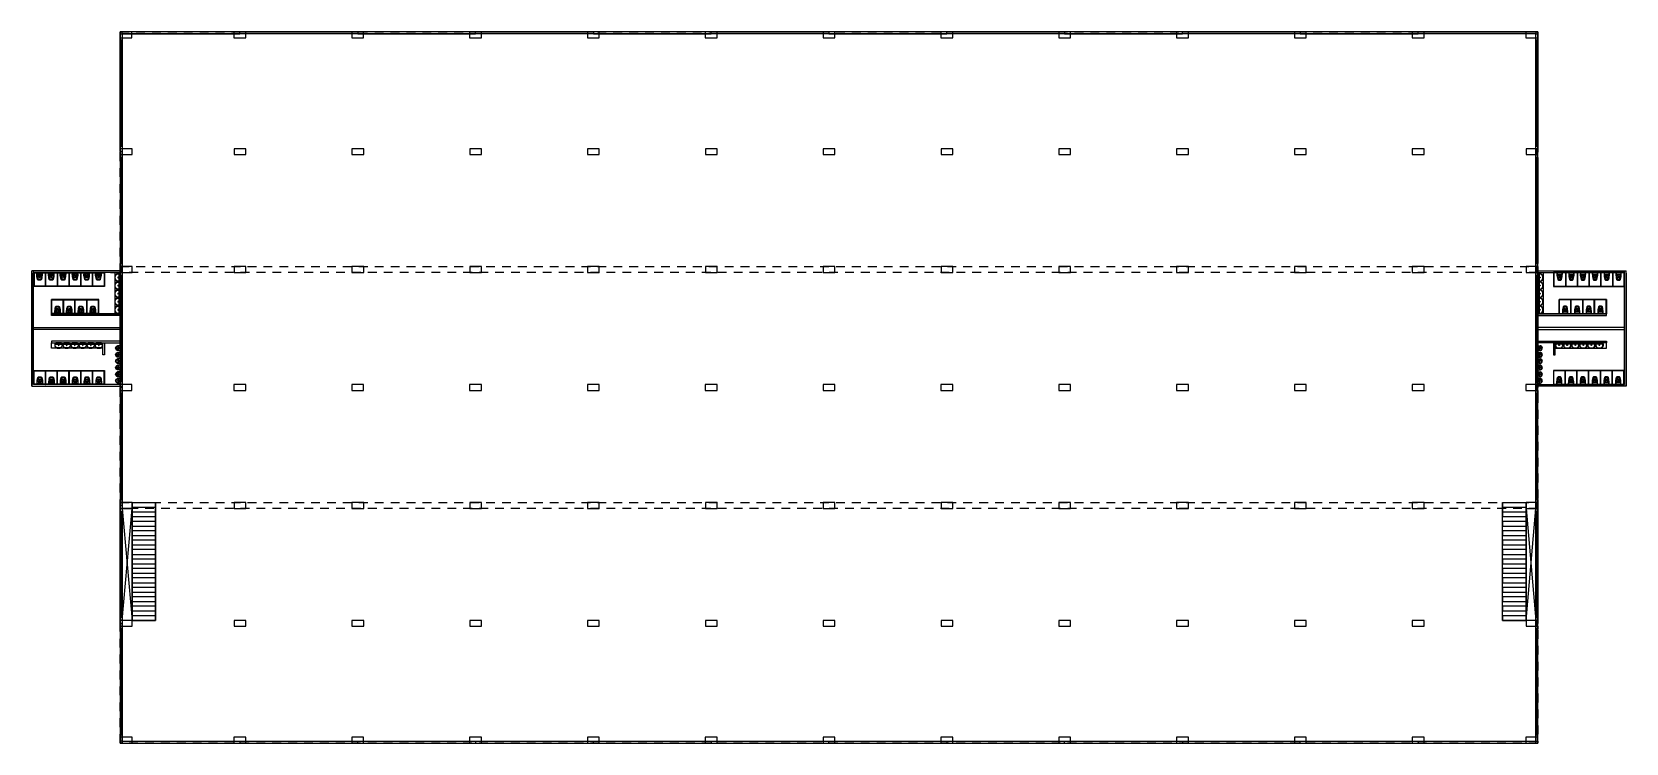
# Model space of a CAD drawing. Header units: millimetres. Extents: x 332 to 5606, y 276 to 1426.
# Drawn here: x 506.4 to 641.7, y 664.2 to 724.5 of the extents above; entities that cross this region are included whole.
import ezdxf

# ---------------------------------------------------------------- set-up
doc = ezdxf.new("R2010")
doc.units = ezdxf.units.MM
doc.linetypes.add('JIS_02_0.7', pattern=[1.35, 0.75, -0.6])

# ---------------------------------------------------------------- blocks, each defined once
blk = doc.blocks.new('vaso_cx_acoplada_1')
at = {"linetype": 'Continuous'}
for centre in [(-0.11, -0.24), (0.12, -0.24)]:
    blk.add_circle(centre, 0.008, dxfattribs=at)
for centre, radius, start, end in [((-0.11, -0.18), 0.11, 136.5326, 180), ((1.38, -0.2), 1.6, 179.59, 196.6011), ((-0.1, -0.18), 0.11, 136.5326, 164.4946), ((0, -0.21), 0.215, 163.9784, 171.5717), ((-0.2, -0.18), 0.008, 171.5717, 263.6349), ((0, -0.21), 0.215, 171.5717, 179.2851), ((0.01, 1.7), 1.9, 263.6349, 270), ((1.38, -0.2), 1.59, 180.5244, 196.1957), ((-0.25, -0.06), 0.07, 321.8555, 326.3665), ((-0.18, -0.11), 0.01, 95.7172, 146.3665), ((0.01, -1.99), 1.9, 90, 95.7172), ((-0.16, -0.12), 0.0225, 114.5237, 139.2949), ((-0.24, -0.06), 0.07, 321.8555, 326.3665), ((-0.08, -0.63), 0.08, 196.6011, 260.4041), ((-0.07, -0.36), 0.075, 120.5583, 184.2477), ((0.85, -0.29), 1, 184.2477, 200.2598), ((-0.07, -0.62), 0.08, 196.1957, 260.8899), ((-0.06, -0.38), 0.075, 116.109, 182.0289), ((0.66, -0.36), 0.8, 182.0289, 200.9188), ((0.01, -0.49), 0.225, 90, 120.5583), ((0.01, -0.52), 0.225, 90, 116.109), ((-0.06, -0.63), 0.026, 200.2598, 262.5367), ((0.01, -0.12), 0.586, 260.8899, 270), ((0.01, -0.12), 0.6, 260.4041, 270), ((-0.06, -0.63), 0.026, 200.9188, 262.8803), ((0.01, -0.12), 0.546, 262.5367, 270), ((0.03, -0.45), 0.0677, 144.0457, 163.2777), ((0.05, -0.45), 0.0893, 163.2777, 172.1219), ((-0.04, -0.44), 0.00416, 309.4719, 346.4901), ((-0.04, -0.45), 0.00501, 140.0137, 160.5298), ((0.02, -0.46), 0.0636, 167.7779, 198.8244), ((0.02, -0.46), 0.0664, 197.8884, 217.9267), ((0.01, -0.44), 0.0515, 119.7295, 144.0457), ((0.01, -0.47), 0.0536, 217.9267, 242.0063), ((0.01, -0.42), 0.0347, 90, 119.7295), ((0.01, -0.48), 0.0398, 242.0063, 270), ((0.01, -1.99), 1.9, 84.2828, 90), ((0.01, 1.7), 1.9, 270, 276.3651), ((0.01, -0.49), 0.225, 59.4417, 90), ((0.01, -0.52), 0.225, 63.891, 90), ((0.01, -0.42), 0.0347, 60.2705, 90), ((0.01, -0.48), 0.0398, 270, 297.9937), ((0.01, -0.12), 0.546, 270, 277.4633), ((0.01, -0.12), 0.586, 270, 279.1101), ((0.01, -0.12), 0.6, 270, 279.5959), ((0, -0.44), 0.0515, 35.9543, 60.2705), ((0, -0.47), 0.0536, 297.9937, 322.0733), ((-0.02, -0.45), 0.0677, 16.7223, 35.9543), ((-0.01, -0.46), 0.0664, 322.0733, 342.1116), ((-0.04, -0.45), 0.0893, 7.8781, 16.7223), ((0.06, -0.44), 0.00416, 193.5099, 230.5281), ((0.05, -0.45), 0.00501, 19.4702, 39.9863), ((-0.01, -0.46), 0.0636, 341.1756, 12.2221), ((0.07, -0.63), 0.026, 277.1197, 339.0812), ((0.07, -0.63), 0.026, 277.4633, 339.7402), ((-0.65, -0.36), 0.8, 339.0812, 357.9711), ((0.07, -0.38), 0.075, 357.9711, 63.891), ((-0.84, -0.29), 1, 339.7402, 355.7523), ((0.09, -0.62), 0.08, 279.1101, 343.8043), ((0.09, -0.63), 0.08, 279.5959, 343.3989), ((0.08, -0.36), 0.075, 355.7523, 59.4417), ((-1.36, -0.2), 1.59, 343.8043, 359.4756), ((-1.36, -0.2), 1.6, 343.3989, 0.41), ((0.17, -0.12), 0.0225, 40.7051, 65.4763), ((0.25, -0.06), 0.07, 213.6335, 218.1445), ((0.19, -0.11), 0.01, 33.6335, 84.2828), ((0.11, -0.18), 0.11, 15.5054, 43.4674), ((0.26, -0.06), 0.07, 213.6335, 218.1445), ((0.13, -0.18), 0.11, 0, 43.4674), ((0.01, -0.21), 0.215, 8.4283, 16.0216), ((0.22, -0.18), 0.008, 276.3651, 8.4283), ((0.01, -0.21), 0.215, 0.7149, 8.4283)]:
    blk.add_arc(centre, radius, start, end, dxfattribs=at)
blk = doc.blocks.new('mictorio')
for p, q in [((-0.21, 0), (0.21, 0)), ((-0.22, -0.01), (-0.2, -0.24)), ((-0.17, -0.19), (-0.16, -0.24)), ((-0.14, -0.16), (0.14, -0.16)), ((0.17, -0.19), (0.16, -0.24)), ((0.22, -0.01), (0.2, -0.24))]:
    blk.add_line(p, q)
for centre, radius in [((-0.03, -0.2), 0.0107), ((-0.03, -0.23), 0.0107), ((0, -0.07), 0.0286), ((0, -0.07), 0.0143), ((0, -0.18), 0.0107), ((0, -0.24), 0.0107), ((0.03, -0.2), 0.0107), ((0.03, -0.23), 0.0107)]:
    blk.add_circle(centre, radius)
for centre, radius, start, end in [((-0.21, -0.01), 0.00716, 90, 184.572), ((0.21, -0.01), 0.00716, 355.428, 90), ((-0.13, -0.23), 0.0737, 108.6318, 194.8504), ((0, -0.19), 0.209, 195.6529, 344.3471), ((-0.14, -0.19), 0.0286, 90, 187.7652), ((0, -0.18), 0.174, 198.6893, 341.3107), ((0.14, -0.19), 0.0286, 352.2348, 90), ((0.13, -0.23), 0.0737, 345.1496, 71.3682)]:
    blk.add_arc(centre, radius, start, end)
blk = doc.blocks.new('lavatorio_66x45')
blk.add_lwpolyline([(-0.28, -0.03, -0.247757), (-0.23, 0), (0, 0), (0.23, 0, -0.247757), (0.28, -0.03, -0.523187), (0.13, -0.44, -0.064231), (0, -0.45, -0.064231), (-0.13, -0.44, -0.523187)], format="xyb", close=True)
for points in [[(0.12, -0.41, 0.331039), (0.3, -0.19, 0.428943), (0.22, -0.11), (0, -0.11), (-0.22, -0.11, 0.428943), (-0.3, -0.19, 0.331039), (-0.12, -0.41)], [(-0.28, -0.05, -0.019603), (-0.27, -0.04, -0.247757), (-0.23, -0.01), (0.23, -0.01, -0.247757), (0.27, -0.04, -0.019603), (0.28, -0.05, -0.064281)]]:
    blk.add_lwpolyline(points, format="xyb")
for centre, radius in [((-0.07, -0.05), 0.0234), ((0, -0.19), 0.03), ((0, -0.05), 0.0234), ((0.07, -0.05), 0.0234)]:
    blk.add_circle(centre, radius)
for start, end in [(253.4907, 270), (270, 286.5093)]:
    blk.add_arc((0, 0.05), 0.477, start, end)

msp = doc.modelspace()

# ---------------------------------------------------------------- linework, layer by layer
for p, q in [((514.858, 724.511), (513.858, 724.511)), ((513.858, 724.511), (513.858, 724.011)), ((513.858, 724.011), (514.858, 724.011)), ((634.165, 724.511), (513.865, 724.511)), ((513.865, 724.511), (513.865, 664.211)), ((513.865, 714.361), (513.865, 724.361)), ((513.865, 724.361), (514.015, 724.361)), ((514.015, 724.361), (514.015, 724.511)), ((634.015, 724.361), (514.015, 724.361)), ((514.015, 724.361), (514.015, 664.361)), ((514.015, 724.361), (524.015, 724.361)), ((514.015, 724.011), (514.015, 723.811)), ((514.858, 724.011), (514.858, 724.511)), ((524.515, 724.511), (523.515, 724.511)), ((523.515, 724.511), (523.515, 724.011)), ((523.515, 724.011), (524.515, 724.011)), ((524.015, 724.361), (524.015, 724.511)), ((524.015, 724.511), (534.015, 724.511)), ((524.515, 724.011), (524.515, 724.511)), ((534.515, 724.511), (533.515, 724.511)), ((533.515, 724.511), (533.515, 724.011)), ((533.515, 724.011), (534.515, 724.011)), ((534.015, 724.511), (534.015, 724.361)), ((534.015, 724.361), (544.015, 724.361)), ((534.515, 724.011), (534.515, 724.511)), ((544.515, 724.511), (543.515, 724.511)), ((543.515, 724.511), (543.515, 724.011)), ((543.515, 724.011), (544.515, 724.011)), ((544.015, 724.361), (544.015, 724.511)), ((544.015, 724.511), (554.015, 724.511)), ((544.515, 724.011), (544.515, 724.511)), ((554.515, 724.511), (553.515, 724.511)), ((553.515, 724.511), (553.515, 724.011)), ((553.515, 724.011), (554.515, 724.011)), ((554.015, 724.511), (554.015, 724.361)), ((554.015, 724.361), (564.015, 724.361)), ((554.515, 724.011), (554.515, 724.511)), ((564.515, 724.511), (563.515, 724.511)), ((563.515, 724.511), (563.515, 724.011)), ((563.515, 724.011), (564.515, 724.011)), ((564.015, 724.361), (564.015, 724.511)), ((564.015, 724.511), (574.015, 724.511)), ((564.515, 724.011), (564.515, 724.511)), ((574.515, 724.511), (573.515, 724.511)), ((573.515, 724.511), (573.515, 724.011)), ((573.515, 724.011), (574.515, 724.011)), ((574.015, 724.511), (574.015, 724.361)), ((574.015, 724.361), (584.015, 724.361)), ((574.515, 724.011), (574.515, 724.511)), ((584.515, 724.511), (583.515, 724.511)), ((583.515, 724.511), (583.515, 724.011)), ((583.515, 724.011), (584.515, 724.011)), ((584.015, 724.361), (584.015, 724.511)), ((584.015, 724.511), (594.015, 724.511)), ((584.515, 724.011), (584.515, 724.511)), ((594.515, 724.511), (593.515, 724.511)), ((593.515, 724.511), (593.515, 724.011)), ((593.515, 724.011), (594.515, 724.011)), ((594.015, 724.511), (594.015, 724.361)), ((594.015, 724.361), (604.015, 724.361)), ((594.515, 724.011), (594.515, 724.511)), ((604.515, 724.511), (603.515, 724.511)), ((603.515, 724.511), (603.515, 724.011)), ((603.515, 724.011), (604.515, 724.011)), ((604.015, 724.361), (604.015, 724.511)), ((604.015, 724.511), (614.015, 724.511)), ((604.515, 724.011), (604.515, 724.511)), ((614.515, 724.511), (613.515, 724.511)), ((613.515, 724.511), (613.515, 724.011)), ((613.515, 724.011), (614.515, 724.011)), ((614.015, 724.511), (614.015, 724.361)), ((614.015, 724.361), (624.015, 724.361)), ((614.515, 724.011), (614.515, 724.511)), ((624.515, 724.511), (623.515, 724.511)), ((623.515, 724.511), (623.515, 724.011)), ((623.515, 724.011), (624.515, 724.011)), ((624.015, 724.361), (624.015, 724.511)), ((624.015, 724.511), (634.015, 724.511)), ((624.515, 724.011), (624.515, 724.511)), ((634.168, 724.511), (633.168, 724.511)), ((633.168, 724.511), (633.168, 724.011)), ((633.168, 724.011), (634.168, 724.011)), ((634.015, 724.511), (634.015, 724.361)), ((634.015, 664.361), (634.015, 724.361)), ((634.015, 724.361), (634.165, 724.361)), ((634.015, 724.011), (634.09, 724.011)), ((634.165, 664.211), (634.165, 724.511)), ((634.165, 724.511), (634.168, 724.511)), ((634.165, 724.361), (634.165, 714.361)), ((634.165, 714.361), (634.165, 724.361)), ((634.165, 724.361), (634.165, 714.361)), ((634.165, 724.361), (634.168, 724.361)), ((634.165, 724.011), (634.165, 723.811)), ((634.168, 724.011), (634.168, 724.511)), ((514.015, 723.811), (513.865, 723.811)), ((513.865, 723.811), (513.94, 723.811)), ((514.015, 723.811), (513.865, 723.811)), ((513.94, 723.811), (513.94, 714.811)), ((634.165, 723.811), (634.015, 723.811)), ((634.015, 723.811), (634.015, 714.811)), ((634.09, 723.811), (634.09, 714.811)), ((513.865, 714.811), (514.015, 714.811)), ((514.865, 714.611), (513.865, 714.611)), ((513.865, 714.611), (513.865, 714.111)), ((514.865, 714.111), (514.865, 714.611)), ((524.522, 714.611), (523.522, 714.611)), ((523.522, 714.611), (523.522, 714.111)), ((524.522, 714.111), (524.522, 714.611)), ((534.522, 714.611), (533.522, 714.611)), ((533.522, 714.611), (533.522, 714.111)), ((534.522, 714.111), (534.522, 714.611)), ((544.522, 714.611), (543.522, 714.611)), ((543.522, 714.611), (543.522, 714.111)), ((544.522, 714.111), (544.522, 714.611)), ((554.522, 714.611), (553.522, 714.611)), ((553.522, 714.611), (553.522, 714.111)), ((554.522, 714.111), (554.522, 714.611)), ((564.522, 714.611), (563.522, 714.611)), ((563.522, 714.611), (563.522, 714.111)), ((564.522, 714.111), (564.522, 714.611)), ((574.522, 714.611), (573.522, 714.611)), ((573.522, 714.611), (573.522, 714.111)), ((574.522, 714.111), (574.522, 714.611)), ((584.522, 714.611), (583.522, 714.611)), ((583.522, 714.611), (583.522, 714.111)), ((584.522, 714.111), (584.522, 714.611)), ((594.522, 714.611), (593.522, 714.611)), ((593.522, 714.611), (593.522, 714.111)), ((594.522, 714.111), (594.522, 714.611)), ((604.522, 714.611), (603.522, 714.611)), ((603.522, 714.611), (603.522, 714.111)), ((604.522, 714.111), (604.522, 714.611)), ((614.522, 714.611), (613.522, 714.611)), ((613.522, 714.611), (613.522, 714.111)), ((614.522, 714.111), (614.522, 714.611)), ((624.522, 714.611), (623.522, 714.611)), ((623.522, 714.611), (623.522, 714.111)), ((624.522, 714.111), (624.522, 714.611)), ((634.175, 714.611), (633.175, 714.611)), ((633.175, 714.611), (633.175, 714.111)), ((634.015, 714.811), (634.165, 714.811)), ((634.015, 714.611), (634.175, 714.611)), ((634.09, 714.611), (634.09, 714.111)), ((634.175, 714.111), (634.175, 714.611)), ((514.015, 714.361), (513.865, 714.361)), ((513.865, 714.111), (514.865, 714.111)), ((513.865, 713.861), (514.015, 713.861)), ((513.94, 713.861), (513.94, 704.861)), ((514.015, 704.361), (514.015, 714.361)), ((523.522, 714.111), (524.522, 714.111)), ((533.522, 714.111), (534.522, 714.111)), ((543.522, 714.111), (544.522, 714.111)), ((553.522, 714.111), (554.522, 714.111)), ((563.522, 714.111), (564.522, 714.111)), ((573.522, 714.111), (574.522, 714.111)), ((583.522, 714.111), (584.522, 714.111)), ((593.522, 714.111), (594.522, 714.111)), ((603.522, 714.111), (604.522, 714.111)), ((613.522, 714.111), (614.522, 714.111)), ((623.522, 714.111), (624.522, 714.111)), ((633.175, 714.111), (634.175, 714.111)), ((634.165, 714.361), (634.015, 714.361)), ((634.015, 714.361), (634.015, 704.361)), ((634.015, 714.111), (634.015, 713.861)), ((634.015, 714.111), (634.175, 714.111)), ((634.015, 713.861), (634.165, 713.861)), ((634.09, 713.861), (634.09, 704.861)), ((634.165, 713.861), (634.165, 704.861)), ((506.362, 703.661), (506.362, 703.261)), ((513.025, 704.111), (514.025, 704.111)), ((514.015, 704.861), (513.865, 704.861)), ((514.865, 704.611), (513.865, 704.611)), ((513.865, 704.611), (513.865, 704.111)), ((513.865, 694.361), (513.865, 704.361)), ((513.865, 704.361), (514.015, 704.361)), ((513.865, 704.111), (514.865, 704.111)), ((513.865, 704.111), (514.025, 704.111)), ((513.865, 703.861), (514.015, 703.861)), ((513.865, 703.861), (514.015, 703.861)), ((513.94, 703.861), (513.94, 694.861)), ((514.005, 704.111), (514.005, 704.611)), ((514.015, 704.461), (514.015, 703.961)), ((514.015, 704.461), (514.015, 703.961)), ((514.015, 704.461), (514.015, 703.961)), ((514.015, 704.461), (514.015, 703.961)), ((514.015, 703.861), (514.015, 694.861)), ((514.015, 703.861), (514.015, 694.861)), ((514.025, 704.111), (514.025, 704.611)), ((514.865, 704.111), (514.865, 704.611)), ((524.522, 704.611), (523.522, 704.611)), ((523.522, 704.611), (523.522, 704.111)), ((523.522, 704.111), (524.522, 704.111)), ((524.522, 704.111), (524.522, 704.611)), ((534.522, 704.611), (533.522, 704.611)), ((533.522, 704.611), (533.522, 704.111)), ((533.522, 704.111), (534.522, 704.111)), ((534.522, 704.111), (534.522, 704.611)), ((544.522, 704.611), (543.522, 704.611)), ((543.522, 704.611), (543.522, 704.111)), ((543.522, 704.111), (544.522, 704.111)), ((544.522, 704.111), (544.522, 704.611)), ((554.522, 704.611), (553.522, 704.611)), ((553.522, 704.611), (553.522, 704.111)), ((553.522, 704.111), (554.522, 704.111)), ((554.522, 704.111), (554.522, 704.611)), ((564.522, 704.611), (563.522, 704.611)), ((563.522, 704.611), (563.522, 704.111)), ((563.522, 704.111), (564.522, 704.111)), ((564.522, 704.111), (564.522, 704.611)), ((574.522, 704.611), (573.522, 704.611)), ((573.522, 704.611), (573.522, 704.111)), ((573.522, 704.111), (574.522, 704.111)), ((574.522, 704.111), (574.522, 704.611)), ((584.522, 704.611), (583.522, 704.611)), ((583.522, 704.611), (583.522, 704.111)), ((583.522, 704.111), (584.522, 704.111)), ((584.522, 704.111), (584.522, 704.611)), ((594.522, 704.611), (593.522, 704.611)), ((593.522, 704.611), (593.522, 704.111)), ((593.522, 704.111), (594.522, 704.111)), ((594.522, 704.111), (594.522, 704.611)), ((604.522, 704.611), (603.522, 704.611)), ((603.522, 704.611), (603.522, 704.111)), ((603.522, 704.111), (604.522, 704.111)), ((604.522, 704.111), (604.522, 704.611)), ((614.522, 704.611), (613.522, 704.611)), ((613.522, 704.611), (613.522, 704.111)), ((613.522, 704.111), (614.522, 704.111)), ((614.522, 704.111), (614.522, 704.611)), ((624.522, 704.611), (623.522, 704.611)), ((623.522, 704.611), (623.522, 704.111)), ((623.522, 704.111), (624.522, 704.111)), ((624.522, 704.111), (624.522, 704.611)), ((634.175, 704.611), (633.175, 704.611)), ((633.175, 704.611), (633.175, 704.111)), ((633.175, 704.111), (634.175, 704.111)), ((634.165, 704.861), (634.015, 704.861)), ((634.015, 704.861), (634.015, 704.611)), ((634.015, 704.611), (634.175, 704.611)), ((634.015, 704.361), (634.165, 704.361)), ((634.015, 704.111), (634.015, 703.861)), ((634.015, 704.111), (634.175, 704.111)), ((634.015, 703.861), (634.165, 703.861)), ((634.09, 704.611), (634.09, 704.111)), ((634.09, 703.861), (634.09, 694.861)), ((634.165, 704.461), (634.165, 703.961)), ((634.165, 704.461), (634.165, 703.961)), ((634.165, 704.361), (634.165, 694.361)), ((634.165, 703.861), (634.165, 694.861)), ((634.175, 704.111), (634.175, 704.611)), ((641.668, 703.661), (641.668, 703.261)), ((506.362, 702.861), (506.362, 702.461)), ((641.668, 702.861), (641.668, 702.461)), ((506.362, 702.061), (506.362, 701.661)), ((506.362, 701.261), (506.362, 700.861)), ((641.668, 702.061), (641.668, 701.661)), ((641.668, 701.261), (641.668, 700.861)), ((506.362, 700.461), (506.362, 700.061)), ((506.362, 699.661), (506.362, 699.261)), ((641.668, 700.461), (641.668, 700.061)), ((641.668, 699.661), (641.668, 699.261)), ((506.362, 698.861), (506.362, 698.461)), ((641.668, 698.861), (641.668, 698.461)), ((506.362, 698.061), (506.362, 697.661)), ((506.362, 697.261), (506.362, 696.861)), ((641.668, 698.061), (641.668, 697.661)), ((641.668, 697.261), (641.668, 696.861)), ((506.362, 696.461), (506.362, 696.061)), ((506.362, 695.661), (506.362, 695.261)), ((641.668, 696.461), (641.668, 696.061)), ((641.668, 695.661), (641.668, 695.261)), ((506.362, 694.861), (506.362, 694.461)), ((513.015, 694.461), (514.015, 694.461)), ((514.018, 694.611), (513.018, 694.611)), ((513.022, 694.461), (514.015, 694.461)), ((514.858, 694.611), (513.858, 694.611)), ((513.858, 694.611), (513.858, 694.111)), ((514.015, 694.861), (513.865, 694.861)), ((514.015, 694.861), (513.865, 694.861)), ((514.015, 694.361), (513.865, 694.361)), ((514.015, 684.361), (514.015, 694.361)), ((514.858, 694.111), (514.858, 694.611)), ((524.515, 694.611), (523.515, 694.611)), ((523.515, 694.611), (523.515, 694.111)), ((524.515, 694.111), (524.515, 694.611)), ((534.515, 694.611), (533.515, 694.611)), ((533.515, 694.611), (533.515, 694.111)), ((534.515, 694.111), (534.515, 694.611)), ((544.515, 694.611), (543.515, 694.611)), ((543.515, 694.611), (543.515, 694.111)), ((544.515, 694.111), (544.515, 694.611)), ((554.515, 694.611), (553.515, 694.611)), ((553.515, 694.611), (553.515, 694.111)), ((554.515, 694.111), (554.515, 694.611)), ((564.515, 694.611), (563.515, 694.611)), ((563.515, 694.611), (563.515, 694.111)), ((564.515, 694.111), (564.515, 694.611)), ((574.515, 694.611), (573.515, 694.611)), ((573.515, 694.611), (573.515, 694.111)), ((574.515, 694.111), (574.515, 694.611)), ((584.515, 694.611), (583.515, 694.611)), ((583.515, 694.611), (583.515, 694.111)), ((584.515, 694.111), (584.515, 694.611)), ((594.515, 694.611), (593.515, 694.611)), ((593.515, 694.611), (593.515, 694.111)), ((594.515, 694.111), (594.515, 694.611)), ((604.515, 694.611), (603.515, 694.611)), ((603.515, 694.611), (603.515, 694.111)), ((604.515, 694.111), (604.515, 694.611)), ((614.515, 694.611), (613.515, 694.611)), ((613.515, 694.611), (613.515, 694.111)), ((614.515, 694.111), (614.515, 694.611)), ((624.515, 694.611), (623.515, 694.611)), ((623.515, 694.611), (623.515, 694.111)), ((624.515, 694.111), (624.515, 694.611)), ((634.168, 694.611), (633.168, 694.611)), ((633.168, 694.611), (633.168, 694.111)), ((635.008, 694.461), (634.008, 694.461)), ((634.165, 694.861), (634.015, 694.861)), ((634.015, 694.861), (634.015, 694.611)), ((635.015, 694.461), (634.015, 694.461)), ((634.165, 694.361), (634.015, 694.361)), ((634.015, 694.361), (634.015, 684.361)), ((634.09, 694.611), (634.09, 694.111)), ((634.168, 694.111), (634.168, 694.611)), ((641.668, 694.861), (641.668, 694.461)), ((513.858, 694.111), (514.858, 694.111)), ((514.015, 693.861), (513.865, 693.861)), ((513.94, 693.861), (513.94, 684.861)), ((523.515, 694.111), (524.515, 694.111)), ((533.515, 694.111), (534.515, 694.111)), ((543.515, 694.111), (544.515, 694.111)), ((553.515, 694.111), (554.515, 694.111)), ((563.515, 694.111), (564.515, 694.111)), ((573.515, 694.111), (574.515, 694.111)), ((583.515, 694.111), (584.515, 694.111)), ((593.515, 694.111), (594.515, 694.111)), ((603.515, 694.111), (604.515, 694.111)), ((613.515, 694.111), (614.515, 694.111)), ((623.515, 694.111), (624.515, 694.111)), ((633.168, 694.111), (634.168, 694.111)), ((634.165, 693.861), (634.015, 693.861)), ((634.015, 693.861), (634.015, 684.861)), ((634.09, 693.861), (634.09, 684.861)), ((634.165, 694.111), (634.165, 693.861)), ((634.165, 694.111), (634.168, 694.111)), ((513.865, 684.861), (514.015, 684.861)), ((634.015, 684.861), (634.165, 684.861)), ((634.165, 684.861), (634.165, 684.611)), ((514.865, 684.611), (513.865, 684.611)), ((513.865, 684.611), (513.865, 684.111)), ((513.865, 674.361), (513.865, 684.361)), ((513.865, 684.361), (514.015, 684.361)), ((513.865, 684.111), (514.865, 684.111)), ((513.865, 683.861), (514.015, 683.861)), ((513.94, 683.861), (513.94, 674.861)), ((514.015, 684.111), (514.865, 684.111)), ((514.865, 684.111), (514.865, 684.611)), ((514.865, 674.611), (514.865, 684.611)), ((514.865, 684.611), (516.865, 684.611)), ((514.865, 684.211), (516.865, 684.211)), ((514.865, 684.211), (514.865, 683.811)), ((514.865, 683.811), (516.865, 683.811)), ((514.865, 683.811), (514.865, 683.411)), ((514.865, 683.411), (516.865, 683.411)), ((516.865, 684.611), (516.865, 684.111)), ((516.865, 674.611), (516.865, 684.611)), ((516.865, 683.411), (516.865, 683.011)), ((524.522, 684.611), (523.522, 684.611)), ((523.522, 684.611), (523.522, 684.111)), ((523.522, 684.111), (524.522, 684.111)), ((524.522, 684.111), (524.522, 684.611)), ((534.522, 684.611), (533.522, 684.611)), ((533.522, 684.611), (533.522, 684.111)), ((533.522, 684.111), (534.522, 684.111)), ((534.522, 684.111), (534.522, 684.611)), ((544.522, 684.611), (543.522, 684.611)), ((543.522, 684.611), (543.522, 684.111)), ((543.522, 684.111), (544.522, 684.111)), ((544.522, 684.111), (544.522, 684.611)), ((554.522, 684.611), (553.522, 684.611)), ((553.522, 684.611), (553.522, 684.111)), ((553.522, 684.111), (554.522, 684.111)), ((554.522, 684.111), (554.522, 684.611)), ((564.522, 684.611), (563.522, 684.611)), ((563.522, 684.611), (563.522, 684.111)), ((563.522, 684.111), (564.522, 684.111)), ((564.522, 684.111), (564.522, 684.611)), ((574.522, 684.611), (573.522, 684.611)), ((573.522, 684.611), (573.522, 684.111)), ((573.522, 684.111), (574.522, 684.111)), ((574.522, 684.111), (574.522, 684.611)), ((584.522, 684.611), (583.522, 684.611)), ((583.522, 684.611), (583.522, 684.111)), ((583.522, 684.111), (584.522, 684.111)), ((584.522, 684.111), (584.522, 684.611)), ((594.522, 684.611), (593.522, 684.611)), ((593.522, 684.611), (593.522, 684.111)), ((593.522, 684.111), (594.522, 684.111)), ((594.522, 684.111), (594.522, 684.611)), ((604.522, 684.611), (603.522, 684.611)), ((603.522, 684.611), (603.522, 684.111)), ((603.522, 684.111), (604.522, 684.111)), ((604.522, 684.111), (604.522, 684.611)), ((614.522, 684.611), (613.522, 684.611)), ((613.522, 684.611), (613.522, 684.111)), ((613.522, 684.111), (614.522, 684.111)), ((614.522, 684.111), (614.522, 684.611)), ((624.522, 684.611), (623.522, 684.611)), ((623.522, 684.611), (623.522, 684.111)), ((623.522, 684.111), (624.522, 684.111)), ((624.522, 684.111), (624.522, 684.611)), ((631.175, 674.611), (631.175, 684.611)), ((631.175, 684.611), (633.175, 684.611)), ((631.175, 684.611), (631.175, 684.211)), ((631.175, 684.211), (633.175, 684.211)), ((631.175, 684.211), (631.175, 683.811)), ((631.175, 683.811), (633.175, 683.811)), ((631.175, 683.811), (631.175, 683.411)), ((631.175, 683.411), (633.175, 683.411)), ((634.175, 684.611), (633.175, 684.611)), ((633.175, 684.611), (633.175, 684.111)), ((633.175, 683.411), (633.175, 683.011)), ((634.015, 684.611), (634.175, 684.611)), ((634.015, 684.361), (634.165, 684.361)), ((634.015, 684.111), (634.015, 683.861)), ((634.015, 684.111), (634.175, 684.111)), ((634.015, 683.861), (634.165, 683.861)), ((634.09, 684.611), (634.09, 684.111)), ((634.09, 683.861), (634.09, 674.861)), ((634.165, 684.611), (634.165, 684.611)), ((634.165, 684.361), (634.165, 674.361)), ((634.165, 683.861), (634.165, 674.861)), ((634.175, 684.111), (634.175, 684.611)), ((516.865, 683.011), (514.865, 683.011)), ((514.865, 683.011), (514.865, 682.611)), ((514.865, 682.611), (516.865, 682.611)), ((516.865, 682.211), (514.865, 682.211)), ((514.865, 682.211), (514.865, 681.811)), ((516.865, 682.611), (516.865, 682.211)), ((633.175, 683.011), (631.175, 683.011)), ((631.175, 683.011), (631.175, 682.611)), ((631.175, 682.611), (633.175, 682.611)), ((633.175, 682.211), (631.175, 682.211)), ((631.175, 682.211), (631.175, 681.811)), ((633.175, 682.611), (633.175, 682.211)), ((514.865, 681.811), (516.865, 681.811)), ((516.865, 681.411), (514.865, 681.411)), ((514.865, 681.411), (514.865, 681.011)), ((514.865, 681.011), (516.865, 681.011)), ((516.865, 680.611), (514.865, 680.611)), ((514.865, 680.611), (514.865, 680.211)), ((516.865, 681.811), (516.865, 681.411)), ((516.865, 681.011), (516.865, 680.611)), ((631.175, 681.811), (633.175, 681.811)), ((633.175, 681.411), (631.175, 681.411)), ((631.175, 681.411), (631.175, 681.011)), ((631.175, 681.011), (633.175, 681.011)), ((633.175, 680.611), (631.175, 680.611)), ((631.175, 680.611), (631.175, 680.211)), ((633.175, 681.811), (633.175, 681.411)), ((633.175, 681.011), (633.175, 680.611)), ((514.865, 680.211), (516.865, 680.211)), ((516.865, 679.811), (514.865, 679.811)), ((514.865, 679.811), (514.865, 679.411)), ((514.865, 679.411), (516.865, 679.411)), ((516.865, 680.211), (516.865, 679.811)), ((516.865, 679.411), (516.865, 679.011)), ((631.175, 680.211), (633.175, 680.211)), ((633.175, 679.811), (631.175, 679.811)), ((631.175, 679.811), (631.175, 679.411)), ((631.175, 679.411), (633.175, 679.411)), ((633.175, 680.211), (633.175, 679.811)), ((633.175, 679.411), (633.175, 679.011)), ((516.865, 679.011), (514.865, 679.011)), ((514.865, 679.011), (514.865, 678.611)), ((514.865, 678.611), (516.865, 678.611)), ((516.865, 678.211), (514.865, 678.211)), ((514.865, 678.211), (514.865, 677.811)), ((516.865, 678.611), (516.865, 678.211)), ((633.175, 679.011), (631.175, 679.011)), ((631.175, 679.011), (631.175, 678.611)), ((631.175, 678.611), (633.175, 678.611)), ((633.175, 678.211), (631.175, 678.211)), ((631.175, 678.211), (631.175, 677.811)), ((633.175, 678.611), (633.175, 678.211)), ((514.865, 677.811), (516.865, 677.811)), ((516.865, 677.411), (514.865, 677.411)), ((514.865, 677.411), (514.865, 677.011)), ((514.865, 677.011), (516.865, 677.011)), ((516.865, 676.611), (514.865, 676.611)), ((514.865, 676.611), (514.865, 676.211)), ((516.865, 677.811), (516.865, 677.411)), ((516.865, 677.011), (516.865, 676.611)), ((631.175, 677.811), (633.175, 677.811)), ((633.175, 677.411), (631.175, 677.411)), ((631.175, 677.411), (631.175, 677.011)), ((631.175, 677.011), (633.175, 677.011)), ((633.175, 676.611), (631.175, 676.611)), ((631.175, 676.611), (631.175, 676.211)), ((633.175, 677.811), (633.175, 677.411)), ((633.175, 677.011), (633.175, 676.611)), ((514.865, 676.211), (516.865, 676.211)), ((516.865, 675.811), (514.865, 675.811)), ((514.865, 675.811), (514.865, 675.411)), ((514.865, 675.411), (516.865, 675.411)), ((516.865, 676.211), (516.865, 675.811)), ((516.865, 675.411), (516.865, 675.011)), ((631.175, 676.211), (633.175, 676.211)), ((633.175, 675.811), (631.175, 675.811)), ((631.175, 675.811), (631.175, 675.411)), ((631.175, 675.411), (633.175, 675.411)), ((633.175, 676.211), (633.175, 675.811)), ((633.175, 675.411), (633.175, 675.011)), ((514.015, 674.861), (513.865, 674.861)), ((514.865, 674.611), (513.865, 674.611)), ((513.865, 674.611), (513.865, 674.111)), ((514.015, 674.361), (513.865, 674.361)), ((514.015, 673.911), (513.865, 673.911)), ((513.94, 673.911), (513.94, 664.911)), ((514.015, 664.361), (514.015, 674.361)), ((516.865, 675.011), (514.865, 675.011)), ((514.865, 675.011), (514.865, 674.611)), ((516.865, 674.611), (514.865, 674.611)), ((514.865, 674.611), (516.865, 674.611)), ((524.522, 674.611), (523.522, 674.611)), ((523.522, 674.611), (523.522, 674.111)), ((523.522, 674.111), (524.522, 674.111)), ((524.522, 674.111), (524.522, 674.611)), ((534.522, 674.611), (533.522, 674.611)), ((533.522, 674.611), (533.522, 674.111)), ((533.522, 674.111), (534.522, 674.111)), ((534.522, 674.111), (534.522, 674.611)), ((544.522, 674.611), (543.522, 674.611)), ((543.522, 674.611), (543.522, 674.111)), ((543.522, 674.111), (544.522, 674.111)), ((544.522, 674.111), (544.522, 674.611)), ((554.522, 674.611), (553.522, 674.611)), ((553.522, 674.611), (553.522, 674.111)), ((553.522, 674.111), (554.522, 674.111)), ((554.522, 674.111), (554.522, 674.611)), ((564.522, 674.611), (563.522, 674.611)), ((563.522, 674.611), (563.522, 674.111)), ((563.522, 674.111), (564.522, 674.111)), ((564.522, 674.111), (564.522, 674.611)), ((574.522, 674.611), (573.522, 674.611)), ((573.522, 674.611), (573.522, 674.111)), ((573.522, 674.111), (574.522, 674.111)), ((574.522, 674.111), (574.522, 674.611)), ((584.522, 674.611), (583.522, 674.611)), ((583.522, 674.611), (583.522, 674.111)), ((583.522, 674.111), (584.522, 674.111)), ((584.522, 674.111), (584.522, 674.611)), ((594.522, 674.611), (593.522, 674.611)), ((593.522, 674.611), (593.522, 674.111)), ((593.522, 674.111), (594.522, 674.111)), ((594.522, 674.111), (594.522, 674.611)), ((604.522, 674.611), (603.522, 674.611)), ((603.522, 674.611), (603.522, 674.111)), ((603.522, 674.111), (604.522, 674.111)), ((604.522, 674.111), (604.522, 674.611)), ((614.522, 674.611), (613.522, 674.611)), ((613.522, 674.611), (613.522, 674.111)), ((613.522, 674.111), (614.522, 674.111)), ((614.522, 674.111), (614.522, 674.611)), ((624.522, 674.611), (623.522, 674.611)), ((623.522, 674.611), (623.522, 674.111)), ((623.522, 674.111), (624.522, 674.111)), ((624.522, 674.111), (624.522, 674.611)), ((633.175, 675.011), (631.175, 675.011)), ((631.175, 675.011), (631.175, 674.611)), ((633.175, 674.611), (631.175, 674.611)), ((631.175, 674.611), (633.175, 674.611)), ((634.175, 674.611), (633.175, 674.611)), ((634.165, 674.861), (634.015, 674.861)), ((634.015, 674.861), (634.015, 674.611)), ((634.165, 674.361), (634.015, 674.361)), ((634.015, 674.361), (634.015, 664.361)), ((634.165, 673.911), (634.015, 673.911)), ((634.015, 673.911), (634.015, 664.911)), ((634.09, 674.611), (634.09, 674.111)), ((634.09, 673.911), (634.09, 664.911)), ((634.165, 674.111), (634.165, 673.911)), ((634.165, 664.811), (634.165, 673.861)), ((634.175, 674.111), (634.175, 674.611)), ((513.865, 664.911), (514.015, 664.911)), ((514.865, 664.711), (513.865, 664.711)), ((513.865, 664.711), (513.865, 664.211)), ((514.015, 664.361), (513.865, 664.361)), ((514.015, 664.361), (634.015, 664.361)), ((514.015, 664.361), (524.015, 664.361)), ((514.015, 664.361), (514.015, 664.211)), ((514.015, 664.211), (514.015, 664.361)), ((514.865, 664.211), (514.865, 664.711)), ((524.515, 664.711), (523.515, 664.711)), ((523.515, 664.711), (523.515, 664.211)), ((524.015, 664.361), (524.015, 664.361)), ((524.015, 664.361), (524.015, 664.211)), ((524.515, 664.211), (524.515, 664.711)), ((534.515, 664.711), (533.515, 664.711)), ((533.515, 664.711), (533.515, 664.211)), ((534.015, 664.211), (534.015, 664.361)), ((534.015, 664.361), (544.015, 664.361)), ((534.515, 664.211), (534.515, 664.711)), ((544.515, 664.711), (543.515, 664.711)), ((543.515, 664.711), (543.515, 664.211)), ((544.015, 664.361), (544.015, 664.211)), ((544.515, 664.211), (544.515, 664.711)), ((554.515, 664.711), (553.515, 664.711)), ((553.515, 664.711), (553.515, 664.211)), ((554.015, 664.211), (554.015, 664.361)), ((554.015, 664.361), (564.015, 664.361)), ((554.515, 664.211), (554.515, 664.711)), ((564.515, 664.711), (563.515, 664.711)), ((563.515, 664.711), (563.515, 664.211)), ((564.015, 664.361), (564.015, 664.211)), ((564.515, 664.211), (564.515, 664.711)), ((574.515, 664.711), (573.515, 664.711)), ((573.515, 664.711), (573.515, 664.211)), ((574.015, 664.211), (574.015, 664.361)), ((574.015, 664.361), (584.015, 664.361)), ((574.515, 664.211), (574.515, 664.711)), ((584.515, 664.711), (583.515, 664.711)), ((583.515, 664.711), (583.515, 664.211)), ((584.015, 664.361), (584.015, 664.211)), ((584.515, 664.211), (584.515, 664.711)), ((594.515, 664.711), (593.515, 664.711)), ((593.515, 664.711), (593.515, 664.211)), ((594.015, 664.211), (594.015, 664.361)), ((594.015, 664.361), (604.015, 664.361)), ((594.515, 664.211), (594.515, 664.711)), ((604.515, 664.711), (603.515, 664.711)), ((603.515, 664.711), (603.515, 664.211)), ((604.015, 664.361), (604.015, 664.211)), ((604.515, 664.211), (604.515, 664.711)), ((614.515, 664.711), (613.515, 664.711)), ((613.515, 664.711), (613.515, 664.211)), ((614.015, 664.211), (614.015, 664.361)), ((614.015, 664.361), (624.015, 664.361)), ((614.515, 664.211), (614.515, 664.711)), ((624.515, 664.711), (623.515, 664.711)), ((623.515, 664.711), (623.515, 664.211)), ((624.015, 664.361), (624.015, 664.211)), ((624.515, 664.211), (624.515, 664.711)), ((634.168, 664.711), (633.168, 664.711)), ((633.168, 664.711), (633.168, 664.211)), ((634.015, 664.911), (634.165, 664.911)), ((634.015, 664.711), (634.015, 664.811)), ((634.09, 664.711), (634.015, 664.711)), ((634.015, 664.211), (634.015, 664.361)), ((634.015, 664.361), (634.165, 664.361)), ((634.168, 664.211), (634.168, 664.711)), ((513.865, 664.211), (634.165, 664.211)), ((513.865, 664.211), (514.865, 664.211)), ((523.515, 664.211), (524.515, 664.211)), ((524.015, 664.211), (534.015, 664.211)), ((533.515, 664.211), (534.515, 664.211)), ((543.515, 664.211), (544.515, 664.211)), ((544.015, 664.211), (554.015, 664.211)), ((553.515, 664.211), (554.515, 664.211)), ((563.515, 664.211), (564.515, 664.211)), ((564.015, 664.211), (574.015, 664.211)), ((573.515, 664.211), (574.515, 664.211)), ((583.515, 664.211), (584.515, 664.211)), ((584.015, 664.211), (594.015, 664.211)), ((593.515, 664.211), (594.515, 664.211)), ((603.515, 664.211), (604.515, 664.211)), ((604.015, 664.211), (614.015, 664.211)), ((613.515, 664.211), (614.515, 664.211)), ((623.515, 664.211), (624.515, 664.211)), ((624.015, 664.211), (634.015, 664.211)), ((633.168, 664.211), (634.168, 664.211))]:
    msp.add_line(p, q)
at = {"color": 3}
for p, q in [((506.362, 694.461), (506.362, 704.261)), ((514.003, 704.261), (506.362, 704.261)), ((506.362, 704.061), (506.362, 703.661)), ((506.362, 703.761), (506.362, 694.461)), ((506.512, 694.611), (506.512, 704.261)), ((506.512, 704.111), (507.512, 704.111)), ((506.512, 702.911), (506.512, 704.111)), ((514.003, 704.111), (506.512, 704.111)), ((506.542, 704.111), (506.542, 702.911)), ((506.542, 704.081), (512.527, 704.081)), ((507.497, 704.111), (507.497, 702.911)), ((507.512, 704.111), (507.512, 702.911)), ((507.512, 704.111), (508.512, 704.111)), ((507.527, 704.111), (507.527, 702.911)), ((508.497, 704.111), (508.497, 702.911)), ((508.512, 704.111), (508.512, 702.911)), ((508.512, 704.111), (509.512, 704.111)), ((508.512, 704.111), (508.512, 702.911)), ((508.527, 704.111), (508.527, 702.911)), ((509.497, 704.111), (509.497, 702.911)), ((509.512, 704.111), (509.512, 702.911)), ((509.512, 704.111), (510.512, 704.111)), ((509.512, 704.111), (509.512, 702.911)), ((509.527, 704.111), (509.527, 702.911)), ((510.497, 704.111), (510.497, 702.911)), ((510.512, 704.111), (510.512, 702.911)), ((510.512, 704.111), (511.512, 704.111)), ((510.512, 704.111), (510.512, 702.911)), ((510.527, 704.111), (510.527, 702.911)), ((511.482, 704.111), (511.482, 702.911)), ((511.512, 704.111), (511.512, 702.911)), ((511.512, 704.111), (512.512, 704.111)), ((512.497, 704.111), (512.497, 702.911)), ((512.512, 704.111), (512.512, 702.911)), ((512.512, 704.111), (512.512, 702.911)), ((512.527, 704.111), (512.527, 702.911)), ((513.865, 694.612), (513.865, 704.261)), ((514.015, 699.286), (514.015, 703.961)), ((514.015, 699.286), (514.015, 703.961)), ((634.027, 704.261), (641.668, 704.261)), ((634.027, 704.111), (641.518, 704.111)), ((634.165, 694.612), (634.165, 704.261)), ((634.165, 699.286), (634.165, 703.961)), ((634.177, 704.261), (634.177, 704.111)), ((635.503, 704.111), (635.503, 702.911)), ((641.488, 704.081), (635.503, 704.081)), ((636.518, 704.111), (635.518, 704.111)), ((635.518, 704.111), (635.518, 702.911)), ((635.518, 704.111), (635.518, 702.911)), ((635.533, 704.111), (635.533, 702.911)), ((637.518, 704.111), (636.518, 704.111)), ((636.518, 704.111), (636.518, 702.911)), ((636.548, 704.111), (636.548, 702.911)), ((637.503, 704.111), (637.503, 702.911)), ((638.518, 704.111), (637.518, 704.111)), ((637.518, 704.111), (637.518, 702.911)), ((637.518, 704.111), (637.518, 702.911)), ((637.533, 704.111), (637.533, 702.911)), ((638.503, 704.111), (638.503, 702.911)), ((639.518, 704.111), (638.518, 704.111)), ((638.518, 704.111), (638.518, 702.911)), ((638.518, 704.111), (638.518, 702.911)), ((638.533, 704.111), (638.533, 702.911)), ((639.503, 704.111), (639.503, 702.911)), ((640.518, 704.111), (639.518, 704.111)), ((639.518, 704.111), (639.518, 702.911)), ((639.518, 704.111), (639.518, 702.911)), ((639.533, 704.111), (639.533, 702.911)), ((640.503, 704.111), (640.503, 702.911)), ((640.518, 704.111), (640.518, 702.911)), ((641.518, 704.111), (640.518, 704.111)), ((640.533, 704.111), (640.533, 702.911)), ((641.488, 704.111), (641.488, 702.911)), ((641.518, 694.611), (641.518, 704.261)), ((641.518, 702.911), (641.518, 704.111)), ((641.668, 694.461), (641.668, 704.261)), ((641.668, 704.061), (641.668, 703.661)), ((641.668, 703.761), (641.668, 694.461)), ((512.527, 702.941), (506.512, 702.941)), ((507.512, 702.911), (506.512, 702.911)), ((508.512, 702.911), (507.512, 702.911)), ((509.512, 702.911), (508.512, 702.911)), ((510.512, 702.911), (509.512, 702.911)), ((511.512, 702.911), (510.512, 702.911)), ((511.512, 702.911), (511.512, 702.941)), ((512.512, 702.911), (511.512, 702.911)), ((512.527, 702.911), (512.512, 702.911)), ((635.503, 702.941), (641.518, 702.941)), ((635.503, 702.911), (635.518, 702.911)), ((635.518, 702.911), (636.518, 702.911)), ((636.518, 702.911), (636.518, 702.941)), ((636.518, 702.911), (637.518, 702.911)), ((637.518, 702.911), (638.518, 702.911)), ((638.518, 702.911), (639.518, 702.911)), ((639.518, 702.911), (640.518, 702.911)), ((640.518, 702.911), (641.518, 702.911)), ((508.015, 700.611), (508.015, 701.811)), ((508.015, 701.811), (508.03, 701.811)), ((512.045, 701.811), (508.015, 701.811)), ((508.015, 701.811), (508.015, 700.611)), ((508.015, 701.781), (512.045, 701.781)), ((508.03, 700.611), (508.03, 701.811)), ((508.03, 701.811), (509.03, 701.811)), ((508.03, 700.611), (508.03, 701.811)), ((508.045, 700.611), (508.045, 701.811)), ((509.03, 700.611), (509.03, 701.811)), ((509.03, 701.811), (510.03, 701.811)), ((509.03, 701.811), (509.03, 701.781)), ((509.06, 700.611), (509.06, 701.811)), ((510.015, 700.611), (510.015, 701.811)), ((510.03, 700.611), (510.03, 701.811)), ((510.03, 701.811), (511.03, 701.811)), ((510.03, 700.611), (510.03, 701.811)), ((510.045, 700.611), (510.045, 701.811)), ((511.015, 700.611), (511.015, 701.811)), ((511.03, 700.611), (511.03, 701.811)), ((511.03, 701.811), (512.03, 701.811)), ((511.03, 700.611), (511.03, 701.811)), ((511.045, 700.611), (511.045, 701.811)), ((512.015, 700.611), (512.015, 701.811)), ((512.03, 700.611), (512.03, 701.811)), ((512.03, 700.611), (512.03, 701.811)), ((512.045, 700.611), (512.045, 701.811)), ((635.985, 700.611), (635.985, 701.811)), ((635.985, 701.811), (640.015, 701.811)), ((640.015, 701.781), (635.985, 701.781)), ((636, 700.611), (636, 701.811)), ((637, 701.811), (636, 701.811)), ((636, 700.611), (636, 701.811)), ((636.015, 700.611), (636.015, 701.811)), ((636.985, 700.611), (636.985, 701.811)), ((637, 700.611), (637, 701.811)), ((638, 701.811), (637, 701.811)), ((637, 700.611), (637, 701.811)), ((637.015, 700.611), (637.015, 701.811)), ((637.985, 700.611), (637.985, 701.811)), ((638, 700.611), (638, 701.811)), ((639, 701.811), (638, 701.811)), ((638, 700.611), (638, 701.811)), ((638.015, 700.611), (638.015, 701.811)), ((638.97, 700.611), (638.97, 701.811)), ((639, 700.611), (639, 701.811)), ((640, 701.811), (639, 701.811)), ((639, 701.811), (639, 701.781)), ((639.985, 700.611), (639.985, 701.811)), ((640, 700.611), (640, 701.811)), ((640, 700.611), (640, 701.811)), ((640.015, 701.811), (640, 701.811)), ((640.015, 700.611), (640.015, 701.811)), ((640.015, 701.811), (640.015, 700.611)), ((512.045, 700.641), (508.015, 700.641)), ((508.015, 700.461), (508.015, 700.611)), ((508.015, 700.611), (514.015, 700.611)), ((508.03, 700.611), (508.015, 700.611)), ((514.015, 700.461), (508.015, 700.461)), ((509.03, 700.611), (508.03, 700.611)), ((510.03, 700.611), (509.03, 700.611)), ((509.03, 700.611), (509.06, 700.611)), ((511.03, 700.611), (510.03, 700.611)), ((512.03, 700.611), (511.03, 700.611)), ((513.03, 700.611), (512.03, 700.611)), ((513.03, 700.611), (513.015, 700.611)), ((514.015, 700.611), (513.03, 700.611)), ((513.03, 700.611), (513.045, 700.611)), ((514.015, 700.611), (514.015, 700.611)), ((514.015, 700.611), (514.015, 700.611)), ((514.015, 699.461), (514.015, 700.461)), ((514.015, 699.461), (514.015, 700.461)), ((640.015, 700.611), (634.015, 700.611)), ((634.015, 700.611), (635, 700.611)), ((634.015, 700.461), (640.015, 700.461)), ((634.165, 700.611), (634.165, 700.611)), ((634.165, 699.461), (634.165, 700.461)), ((635, 700.611), (634.985, 700.611)), ((635, 700.611), (636, 700.611)), ((635, 700.611), (635.015, 700.611)), ((635.985, 700.641), (640.015, 700.641)), ((636, 700.611), (637, 700.611)), ((637, 700.611), (638, 700.611)), ((638, 700.611), (639, 700.611)), ((639, 700.611), (638.97, 700.611)), ((639, 700.611), (640, 700.611)), ((640, 700.611), (640.015, 700.611)), ((640.015, 700.461), (640.015, 700.611)), ((506.512, 699.286), (506.512, 699.436)), ((506.512, 699.436), (514.015, 699.436)), ((514.015, 699.286), (506.512, 699.286)), ((514.015, 698.286), (508.015, 698.286)), ((508.015, 698.286), (508.015, 698.136)), ((514.015, 699.436), (514.015, 699.286)), ((514.015, 699.436), (514.015, 699.286)), ((514.015, 694.611), (514.015, 699.286)), ((514.015, 699.286), (514.015, 698.286)), ((514.015, 694.611), (514.015, 699.286)), ((514.015, 699.286), (514.015, 698.286)), ((641.518, 699.436), (634.015, 699.436)), ((634.015, 699.286), (641.518, 699.286)), ((634.015, 698.286), (640.015, 698.286)), ((634.165, 699.436), (634.165, 699.286)), ((634.165, 694.611), (634.165, 699.286)), ((634.165, 699.286), (634.165, 698.286)), ((640.015, 698.286), (640.015, 698.136)), ((641.518, 699.286), (641.518, 699.436)), ((508.015, 698.136), (514.015, 698.136)), ((512.377, 697.136), (512.377, 698.136)), ((512.527, 697.136), (512.377, 697.136)), ((512.527, 698.136), (512.527, 697.136)), ((640.015, 698.136), (634.015, 698.136)), ((635.503, 698.136), (635.503, 697.136)), ((635.503, 697.136), (635.653, 697.136)), ((635.653, 697.136), (635.653, 698.136)), ((506.512, 694.611), (506.512, 695.811)), ((506.512, 695.811), (506.527, 695.811)), ((506.512, 695.781), (512.527, 695.781)), ((506.527, 694.611), (506.527, 695.811)), ((506.527, 695.811), (507.527, 695.811)), ((506.527, 694.611), (506.527, 695.811)), ((506.542, 694.611), (506.542, 695.811)), ((507.527, 694.611), (507.527, 695.811)), ((507.527, 695.811), (508.527, 695.811)), ((507.527, 695.811), (507.527, 695.781)), ((507.557, 694.611), (507.557, 695.811)), ((508.512, 694.611), (508.512, 695.811)), ((508.527, 694.611), (508.527, 695.811)), ((508.527, 695.811), (509.527, 695.811)), ((508.527, 694.611), (508.527, 695.811)), ((508.542, 694.611), (508.542, 695.811)), ((509.512, 694.611), (509.512, 695.811)), ((509.527, 694.611), (509.527, 695.811)), ((509.527, 695.811), (510.527, 695.811)), ((509.527, 694.611), (509.527, 695.811)), ((509.542, 694.611), (509.542, 695.811)), ((510.512, 694.611), (510.512, 695.811)), ((510.527, 694.611), (510.527, 695.811)), ((510.527, 695.811), (511.527, 695.811)), ((510.527, 694.611), (510.527, 695.811)), ((510.542, 694.611), (510.542, 695.811)), ((511.512, 694.611), (511.512, 695.811)), ((511.527, 694.611), (511.527, 695.811)), ((511.527, 695.811), (512.527, 695.811)), ((511.542, 694.611), (511.542, 695.811)), ((512.497, 694.611), (512.497, 695.811)), ((512.527, 695.811), (512.527, 694.611)), ((636.503, 695.811), (635.503, 695.811)), ((635.503, 695.811), (635.503, 694.611)), ((641.518, 695.781), (635.503, 695.781)), ((635.533, 694.611), (635.533, 695.811)), ((636.488, 694.611), (636.488, 695.811)), ((636.503, 694.611), (636.503, 695.811)), ((637.503, 695.811), (636.503, 695.811)), ((636.518, 694.611), (636.518, 695.811)), ((637.488, 694.611), (637.488, 695.811)), ((637.503, 694.611), (637.503, 695.811)), ((638.503, 695.811), (637.503, 695.811)), ((637.503, 694.611), (637.503, 695.811)), ((637.518, 694.611), (637.518, 695.811)), ((638.488, 694.611), (638.488, 695.811)), ((638.503, 694.611), (638.503, 695.811)), ((639.503, 695.811), (638.503, 695.811)), ((638.503, 694.611), (638.503, 695.811)), ((638.518, 694.611), (638.518, 695.811)), ((639.488, 694.611), (639.488, 695.811)), ((639.503, 694.611), (639.503, 695.811)), ((640.503, 695.811), (639.503, 695.811)), ((639.503, 694.611), (639.503, 695.811)), ((639.518, 694.611), (639.518, 695.811)), ((640.473, 694.611), (640.473, 695.811)), ((640.503, 694.611), (640.503, 695.811)), ((641.503, 695.811), (640.503, 695.811)), ((640.503, 695.811), (640.503, 695.781)), ((641.488, 694.611), (641.488, 695.811)), ((641.503, 694.611), (641.503, 695.811)), ((641.503, 694.611), (641.503, 695.811)), ((641.518, 695.811), (641.503, 695.811)), ((641.518, 694.611), (641.518, 695.811)), ((506.362, 694.461), (514.015, 694.461)), ((506.362, 694.461), (511.512, 694.461)), ((512.497, 694.641), (506.512, 694.641)), ((514.015, 694.611), (506.512, 694.611)), ((506.527, 694.611), (506.512, 694.611)), ((507.527, 694.611), (506.527, 694.611)), ((508.527, 694.611), (507.527, 694.611)), ((507.527, 694.611), (507.557, 694.611)), ((509.527, 694.611), (508.527, 694.611)), ((510.527, 694.611), (509.527, 694.611)), ((511.527, 694.611), (510.527, 694.611)), ((511.527, 694.611), (511.512, 694.611)), ((512.527, 694.611), (511.527, 694.611)), ((512.527, 694.611), (511.527, 694.611)), ((511.527, 694.611), (511.542, 694.611)), ((512.527, 694.611), (512.497, 694.611)), ((514.015, 694.611), (514.015, 694.461)), ((634.015, 694.611), (634.165, 694.612)), ((634.015, 694.611), (641.518, 694.611)), ((641.668, 694.461), (634.015, 694.461)), ((634.165, 694.611), (634.168, 694.461)), ((635.503, 694.611), (636.503, 694.611)), ((635.503, 694.611), (636.503, 694.611)), ((635.503, 694.611), (635.533, 694.611)), ((635.533, 694.641), (641.518, 694.641)), ((636.503, 694.611), (636.488, 694.611)), ((636.503, 694.611), (637.503, 694.611)), ((636.503, 694.611), (636.518, 694.611)), ((641.668, 694.461), (636.518, 694.461)), ((637.503, 694.611), (638.503, 694.611)), ((638.503, 694.611), (639.503, 694.611)), ((639.503, 694.611), (640.503, 694.611)), ((640.503, 694.611), (640.473, 694.611)), ((640.503, 694.611), (641.503, 694.611)), ((641.503, 694.611), (641.518, 694.611))]:
    msp.add_line(p, q, dxfattribs=at)
at = {"color": 7, "true_color": 0xffffff}
for p, q in [((513.415, 704.111), (513.415, 700.611)), ((634.615, 704.111), (634.615, 700.611)), ((634.015, 699.361), (634.115, 699.361)), ((508.015, 697.685), (508.015, 698.136)), ((512.377, 697.685), (508.015, 697.685)), ((635.653, 697.685), (640.015, 697.685)), ((640.015, 697.685), (640.015, 698.136))]:
    msp.add_line(p, q, dxfattribs=at)
at = {"color": 1}
for p, q in [((514.015, 703.861), (514.015, 704.011)), ((514.015, 703.861), (514.015, 704.011)), ((514.015, 703.861), (514.015, 699.361)), ((514.015, 703.861), (514.015, 699.361)), ((634.165, 694.461), (634.165, 704.461)), ((634.165, 703.861), (634.165, 704.011)), ((634.165, 703.861), (634.165, 699.361)), ((514.015, 699.436), (514.015, 700.436)), ((514.015, 699.436), (514.015, 700.436)), ((514.015, 699.436), (514.015, 700.436)), ((514.015, 699.436), (514.015, 700.436)), ((634.165, 699.436), (634.165, 700.436)), ((634.165, 699.436), (634.165, 700.436)), ((514.015, 699.361), (514.015, 699.436)), ((514.015, 699.361), (514.015, 699.436)), ((514.015, 699.361), (514.015, 694.861)), ((514.015, 699.361), (514.015, 699.286)), ((514.015, 699.361), (514.015, 694.861)), ((514.015, 699.361), (514.015, 699.286)), ((514.015, 699.286), (514.015, 698.286)), ((514.015, 699.286), (514.015, 698.286)), ((634.165, 699.361), (634.165, 699.436)), ((634.165, 699.361), (634.165, 694.861)), ((634.165, 699.361), (634.165, 699.286)), ((634.165, 699.286), (634.165, 698.286)), ((514.015, 694.711), (514.015, 694.861)), ((514.015, 694.711), (514.015, 694.861)), ((634.165, 694.711), (634.165, 694.861)), ((514.015, 674.611), (514.865, 684.111)), ((514.865, 684.111), (514.015, 684.111)), ((514.015, 684.111), (514.865, 674.611)), ((514.865, 684.611), (514.865, 684.211)), ((514.865, 684.611), (514.865, 684.111)), ((514.865, 684.111), (514.865, 674.611)), ((516.865, 684.111), (516.865, 674.611)), ((633.175, 674.611), (633.175, 684.611)), ((633.175, 684.111), (634.015, 684.111)), ((633.175, 684.111), (633.175, 674.611)), ((633.175, 684.111), (634.015, 674.611)), ((633.175, 674.611), (634.015, 684.111)), ((513.865, 674.111), (514.865, 674.111)), ((514.865, 674.611), (514.015, 674.611)), ((514.865, 674.111), (514.865, 674.611)), ((633.175, 674.611), (633.175, 674.111)), ((634.015, 674.611), (633.175, 674.611)), ((633.175, 674.111), (634.175, 674.111))]:
    msp.add_line(p, q, dxfattribs=at)
at = {"color": 1, "linetype": 'JIS_02_0.7', "lineweight": -3}
for points in [[(513.858, 724.511), (634.168, 724.511), (634.177, 704.111), (513.865, 704.111)], [(513.865, 704.611), (634.177, 704.611), (634.175, 684.111), (513.865, 684.111)], [(513.865, 684.611), (634.175, 684.611), (634.165, 664.211), (513.865, 664.211)]]:
    msp.add_lwpolyline(points, close=True, dxfattribs=at)

# ---------------------------------------------------------------- block references
at = {"color": 3, "xscale": -1}
for name, p in [('vaso_cx_acoplada_1', (507.012, 704.175)), ('vaso_cx_acoplada_1', (508.012, 704.175)), ('vaso_cx_acoplada_1', (509.012, 704.175)), ('vaso_cx_acoplada_1', (510.033, 704.17)), ('vaso_cx_acoplada_1', (511.018, 704.17)), ('vaso_cx_acoplada_1', (512.012, 704.175)), ('lavatorio_66x45', (508.634, 698.139)), ('lavatorio_66x45', (509.316, 698.139)), ('lavatorio_66x45', (509.997, 698.139)), ('lavatorio_66x45', (510.678, 698.139)), ('lavatorio_66x45', (511.359, 698.139)), ('lavatorio_66x45', (512.046, 698.139))]:
    msp.add_blockref(name, p, dxfattribs=at)
for name, p, rotation in [('lavatorio_66x45', (513.865, 703.685), 270), ('lavatorio_66x45', (513.865, 702.998), 270), ('lavatorio_66x45', (513.865, 702.317), 270), ('vaso_cx_acoplada_1', (508.53, 700.547), 180), ('vaso_cx_acoplada_1', (509.525, 700.551), 180), ('vaso_cx_acoplada_1', (510.51, 700.551), 180), ('vaso_cx_acoplada_1', (511.53, 700.547), 180), ('lavatorio_66x45', (513.865, 701.636), 270), ('lavatorio_66x45', (513.865, 700.949), 270), ('mictorio', (513.864, 697.706), 270.1643772323906), ('mictorio', (513.865, 697.14), 270.1643772323906), ('mictorio', (513.867, 696.597), 270.1643772323906), ('mictorio', (513.869, 696.049), 270.1643772323906), ('mictorio', (513.87, 695.479), 270.1643772323906), ('vaso_cx_acoplada_1', (507.027, 694.547), 180), ('vaso_cx_acoplada_1', (508.022, 694.551), 180), ('vaso_cx_acoplada_1', (509.007, 694.551), 180), ('vaso_cx_acoplada_1', (510.027, 694.547), 180), ('vaso_cx_acoplada_1', (511.027, 694.547), 180), ('vaso_cx_acoplada_1', (512.027, 694.547), 180), ('mictorio', (513.872, 694.929), 270.1643772323906)]:
    msp.add_blockref(name, p, dxfattribs=dict(at, rotation=rotation))
at = {"color": 3}
for name, p, rotation in [('lavatorio_66x45', (634.165, 703.685), 90), ('lavatorio_66x45', (634.165, 702.998), 90), ('lavatorio_66x45', (634.165, 702.317), 90), ('lavatorio_66x45', (634.165, 701.636), 90), ('lavatorio_66x45', (634.165, 700.949), 90), ('vaso_cx_acoplada_1', (636.5, 700.547), 179.999999999994), ('vaso_cx_acoplada_1', (637.52, 700.551), 179.999999999994), ('vaso_cx_acoplada_1', (638.506, 700.551), 179.999999999994), ('vaso_cx_acoplada_1', (639.5, 700.547), 179.999999999994), ('mictorio', (634.165, 697.14), 89.8356227676094), ('mictorio', (634.167, 697.706), 89.8356227676094), ('mictorio', (634.16, 695.479), 89.8356227676094), ('mictorio', (634.162, 696.049), 89.8356227676094), ('mictorio', (634.163, 696.597), 89.8356227676094), ('mictorio', (634.159, 694.929), 89.8356227676094), ('vaso_cx_acoplada_1', (636.003, 694.547), 179.999999999994), ('vaso_cx_acoplada_1', (637.003, 694.547), 179.999999999994), ('vaso_cx_acoplada_1', (638.003, 694.547), 179.999999999994), ('vaso_cx_acoplada_1', (639.023, 694.551), 179.999999999994), ('vaso_cx_acoplada_1', (640.009, 694.551), 179.999999999994), ('vaso_cx_acoplada_1', (641.003, 694.547), 179.999999999994)]:
    msp.add_blockref(name, p, dxfattribs=dict(at, rotation=rotation))
for name, p in [('vaso_cx_acoplada_1', (636.018, 704.175)), ('vaso_cx_acoplada_1', (637.013, 704.17)), ('vaso_cx_acoplada_1', (637.998, 704.17)), ('vaso_cx_acoplada_1', (639.018, 704.175)), ('vaso_cx_acoplada_1', (640.018, 704.175)), ('vaso_cx_acoplada_1', (641.018, 704.175)), ('lavatorio_66x45', (635.984, 698.139)), ('lavatorio_66x45', (636.671, 698.139)), ('lavatorio_66x45', (637.352, 698.139)), ('lavatorio_66x45', (638.034, 698.139)), ('lavatorio_66x45', (638.714, 698.139)), ('lavatorio_66x45', (639.397, 698.139))]:
    msp.add_blockref(name, p, dxfattribs=at)

doc.saveas('drawing.dxf')
